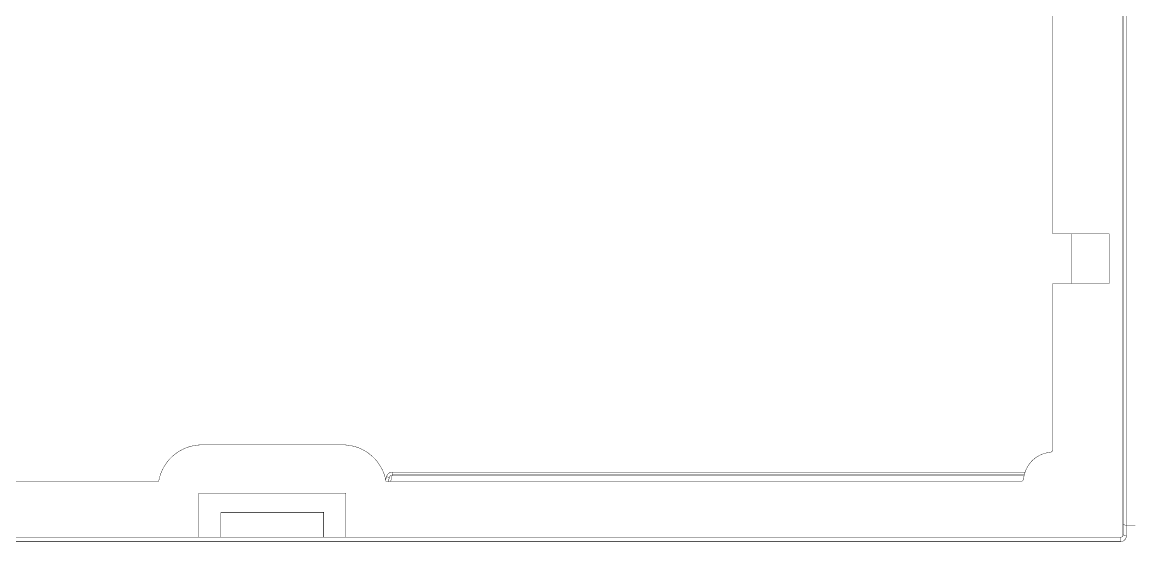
# Model space of a CAD drawing. Header units: inches. Extents: x 0 to 35.2, y -0.7 to 15.9.
# Drawn here: x 14.365 to 15.852, y 11.761 to 12.459 of the extents above; entities that cross this region are included whole.
import ezdxf

# ---------------------------------------------------------------- set-up
doc = ezdxf.new("R2010")
doc.units = ezdxf.units.IN
doc.header["$MEASUREMENT"] = 0
doc.layers.add('Dimensions', color=6, linetype='Continuous')

msp = doc.modelspace()

# ---------------------------------------------------------------- linework, layer by layer
at = {"layer": 'Dimensions', "const_width": 0.0005}
for points in [[(15.8405, 11.7681), (15.8405, 13.4324)], [(15.8425, 11.785), (15.8425, 13.4155)], [(15.8464, 11.7838), (15.8464, 13.4167)], [(15.7477, 12.1751), (15.7477, 12.4762)], [(15.7477, 12.1751), (15.8232, 12.1751)], [(15.7733, 12.1081), (15.7733, 12.1751)], [(15.8232, 12.1081), (15.8232, 12.1751)], [(15.7477, 11.8855), (15.7477, 12.1081)], [(15.7477, 12.1081), (15.8232, 12.1081)], [(14.6061, 11.8916), (14.7948, 11.8916)], [(14.2969, 11.8424), (14.5479, 11.8424)], [(14.8525, 11.8449), (14.8536, 11.8489)], [(14.853, 11.8424), (15.7046, 11.8424)], [(14.8536, 11.8489), (14.8536, 11.849)], [(14.8536, 11.8489), (14.8574, 11.8478)], [(14.8537, 11.8492), (14.8537, 11.8493)], [(14.8536, 11.8491), (14.8537, 11.8492)], [(14.8536, 11.849), (14.8536, 11.8491)], [(14.8538, 11.8495), (14.8538, 11.8496)], [(14.8537, 11.8494), (14.8538, 11.8495)], [(14.8537, 11.8493), (14.8537, 11.8494)], [(14.8539, 11.8498), (14.8539, 11.8499)], [(14.8538, 11.8497), (14.8539, 11.8498)], [(14.8538, 11.8496), (14.8538, 11.8497)], [(14.854, 11.85), (14.854, 11.8501)], [(14.8539, 11.8499), (14.854, 11.85)], [(14.8541, 11.8503), (14.8541, 11.8504)], [(14.8541, 11.8502), (14.8541, 11.8503)], [(14.854, 11.8501), (14.8541, 11.8502)], [(14.8542, 11.8505), (14.8542, 11.8505)], [(14.8541, 11.8504), (14.8542, 11.8505)], [(14.8543, 11.8506), (14.8543, 11.8507)], [(14.8542, 11.8505), (14.8543, 11.8506)], [(14.8544, 11.8508), (14.8544, 11.8509)], [(14.8543, 11.8507), (14.8544, 11.8508)], [(14.8544, 11.8509), (14.8545, 11.851)], [(14.8546, 11.8511), (14.8546, 11.8512)], [(14.8545, 11.851), (14.8546, 11.8511)], [(14.8547, 11.8513), (14.8547, 11.8514)], [(14.8546, 11.8512), (14.8547, 11.8513)], [(14.8548, 11.8515), (14.8549, 11.8515)], [(14.8547, 11.8514), (14.8548, 11.8515)], [(14.8549, 11.8515), (14.8549, 11.8516)], [(14.855, 11.8517), (14.855, 11.8518)], [(14.8549, 11.8516), (14.855, 11.8517)], [(14.855, 11.8518), (14.8551, 11.8519)], [(14.8552, 11.852), (14.8552, 11.8521)], [(14.8551, 11.8519), (14.8552, 11.852)], [(14.8552, 11.8521), (14.8553, 11.8521)], [(14.8554, 11.8522), (14.8555, 11.8523)], [(14.8553, 11.8521), (14.8554, 11.8522)], [(14.8555, 11.8523), (14.8555, 11.8524)], [(14.8555, 11.8524), (14.8556, 11.8524)], [(14.8557, 11.8525), (14.8557, 11.8526)], [(14.8556, 11.8524), (14.8557, 11.8525)], [(14.8557, 11.8526), (14.8558, 11.8527)], [(14.8558, 11.8527), (14.8559, 11.8527)], [(14.856, 11.8528), (14.8561, 11.8529)], [(14.8559, 11.8527), (14.856, 11.8528)], [(14.8559, 11.8424), (14.8574, 11.8478)], [(14.8561, 11.8529), (14.8561, 11.853)], [(14.8561, 11.8424), (14.8574, 11.8478)], [(14.8561, 11.853), (14.8562, 11.853)], [(14.8563, 11.8531), (14.8564, 11.8532)], [(14.8562, 11.853), (14.8563, 11.8531)], [(14.8564, 11.8532), (14.8565, 11.8532)], [(14.8565, 11.8532), (14.8565, 11.8533)], [(14.8565, 11.8533), (14.8566, 11.8534)], [(14.8566, 11.8534), (14.8567, 11.8534)], [(14.8567, 11.8534), (14.8568, 11.8535)], [(14.8569, 11.8535), (14.857, 11.8536)], [(14.8568, 11.8535), (14.8569, 11.8535)], [(14.857, 11.8536), (14.8571, 11.8537)], [(14.8571, 11.8537), (14.8572, 11.8537)], [(14.8572, 11.8537), (14.8572, 11.8538)], [(14.8572, 11.8538), (14.8573, 11.8538)], [(14.8573, 11.8538), (14.8574, 11.8539)], [(14.8574, 11.8539), (14.8575, 11.8539)], [(14.8575, 11.8539), (14.8576, 11.854)], [(14.8577, 11.854), (14.8578, 11.8541)], [(14.8576, 11.854), (14.8577, 11.854)], [(14.8578, 11.8541), (14.8579, 11.8541)], [(14.8579, 11.8541), (14.858, 11.8542)], [(14.858, 11.8542), (14.8581, 11.8542)], [(14.8581, 11.8542), (14.8582, 11.8543)], [(14.8582, 11.8543), (14.8583, 11.8543)], [(14.8583, 11.8543), (14.8584, 11.8543)], [(14.8584, 11.8543), (14.8585, 11.8544)], [(14.8585, 11.8544), (14.8586, 11.8544)], [(14.8586, 11.8544), (14.8587, 11.8545)], [(14.8587, 11.8545), (14.8588, 11.8545)], [(14.8588, 11.8545), (14.8589, 11.8545)], [(14.8589, 11.8545), (14.859, 11.8546)], [(14.859, 11.8546), (14.8591, 11.8546)], [(14.8591, 11.8546), (14.8592, 11.8546)], [(14.8592, 11.8546), (14.8593, 11.8546)], [(14.8593, 11.8546), (14.8594, 11.8547)], [(14.8592, 11.8424), (14.8613, 11.8511)], [(14.8594, 11.8547), (14.8595, 11.8547)], [(14.8595, 11.8547), (14.8596, 11.8547)], [(14.8596, 11.8547), (14.8597, 11.8547)], [(14.8597, 11.8547), (14.8598, 11.8548)], [(14.8598, 11.8548), (14.8599, 11.8548)], [(14.8599, 11.8548), (14.86, 11.8548)], [(14.86, 11.8548), (14.8601, 11.8548)], [(14.8601, 11.8548), (14.8602, 11.8548)], [(14.8602, 11.8548), (14.8603, 11.8549)], [(14.8603, 11.8549), (14.8604, 11.8549)], [(14.8604, 11.8549), (14.8605, 11.8549)], [(14.8605, 11.8549), (14.8606, 11.8549)], [(14.8606, 11.8549), (14.8607, 11.8549)], [(14.8607, 11.8549), (14.8608, 11.8549)], [(14.8608, 11.8549), (14.8609, 11.8549)], [(14.8609, 11.8549), (14.861, 11.8549)], [(14.861, 11.8549), (14.8611, 11.8549)], [(14.8611, 11.8549), (14.8612, 11.8549)], [(14.8612, 11.8549), (14.8613, 11.8549)], [(14.8613, 11.8511), (14.8613, 11.8549)], [(14.8613, 11.8549), (15.7104, 11.8549)], [(14.8613, 11.8511), (15.7093, 11.8511)], [(14.602, 11.8266), (14.7989, 11.8266)], [(14.602, 11.7676), (14.602, 11.8266)], [(14.7989, 11.7676), (14.7989, 11.8266)], [(14.6315, 11.7676), (14.6315, 11.801)], [(14.6315, 11.801), (14.7693, 11.801)], [(14.7693, 11.7676), (14.7693, 11.801)], [(15.8425, 11.785), (15.8425, 11.7847)], [(15.8425, 11.7715), (15.8425, 11.785)], [(15.8425, 11.7847), (15.8428, 11.7845)], [(15.8428, 11.7845), (15.8431, 11.7843)], [(15.8431, 11.7843), (15.8436, 11.7841)], [(15.8436, 11.7841), (15.8442, 11.784)], [(15.8442, 11.784), (15.8449, 11.7839)], [(15.8449, 11.7839), (15.8456, 11.7838)], [(15.8456, 11.7838), (15.8464, 11.7838)], [(15.8464, 11.7838), (15.8582, 11.7838)], [(15.8464, 11.7698), (15.8464, 11.7838)], [(12.4994, 11.7676), (15.8385, 11.7676)], [(15.8385, 11.7616), (15.8385, 11.7676)], [(12.4994, 11.7616), (15.8385, 11.7616)]]:
    msp.add_lwpolyline(points, dxfattribs=at)
at = {"layer": 'Dimensions', "const_width": 0.00025}
for points in [[(15.7476, 12.1751, 1), (15.7478, 12.1751, 1)], [(15.7476, 12.1751, 1), (15.7478, 12.1751, 1)], [(15.7732, 12.1751, 1), (15.7734, 12.1751, 1)], [(15.8231, 12.1751, 1), (15.8233, 12.1751, 1)], [(15.8231, 12.1751, 1), (15.8233, 12.1751, 1)], [(15.7476, 12.1081, 1), (15.7478, 12.1081, 1)], [(15.7476, 12.1081, 1), (15.7478, 12.1081, 1)], [(15.7732, 12.1081, 1), (15.7734, 12.1081, 1)], [(15.8231, 12.1081, 1), (15.8233, 12.1081, 1)], [(15.8231, 12.1081, 1), (15.8233, 12.1081, 1)], [(14.606, 11.8916, 1), (14.6062, 11.8916, 1)], [(14.606, 11.8916, 1), (14.6062, 11.8916, 1)], [(14.7946, 11.8916, 1), (14.7949, 11.8916, 1)], [(14.7946, 11.8916, 1), (14.7949, 11.8916, 1)], [(15.7476, 11.8855, 1), (15.7478, 11.8855, 1)], [(15.7476, 11.8855, 1), (15.7478, 11.8855, 1)], [(15.744, 11.8816, 1), (15.7442, 11.8816, 1)], [(15.744, 11.8816, 1), (15.7442, 11.8816, 1)], [(14.5478, 11.8424, 1), (14.548, 11.8424, 1)], [(14.5478, 11.8424, 1), (14.548, 11.8424, 1)], [(14.8524, 11.8449, 1), (14.8526, 11.8449, 1)], [(14.8529, 11.8424, 1), (14.8531, 11.8424, 1)], [(14.8529, 11.8424, 1), (14.8531, 11.8424, 1)], [(14.8535, 11.8489, 1), (14.8537, 11.8489, 1)], [(14.8535, 11.8489, 1), (14.8537, 11.8489, 1)], [(14.8535, 11.8489, 1), (14.8537, 11.8489, 1)], [(14.8535, 11.8492, 1), (14.8538, 11.8492, 1)], [(14.8535, 11.8492, 1), (14.8538, 11.8492, 1)], [(14.8535, 11.8491, 1), (14.8538, 11.8491, 1)], [(14.8535, 11.8491, 1), (14.8538, 11.8491, 1)], [(14.8535, 11.849, 1), (14.8537, 11.849, 1)], [(14.8535, 11.849, 1), (14.8537, 11.849, 1)], [(14.8536, 11.8495, 1), (14.8539, 11.8495, 1)], [(14.8536, 11.8495, 1), (14.8539, 11.8495, 1)], [(14.8536, 11.8494, 1), (14.8539, 11.8494, 1)], [(14.8536, 11.8494, 1), (14.8539, 11.8494, 1)], [(14.8536, 11.8493, 1), (14.8538, 11.8493, 1)], [(14.8536, 11.8493, 1), (14.8538, 11.8493, 1)], [(14.8538, 11.8498, 1), (14.854, 11.8498, 1)], [(14.8538, 11.8498, 1), (14.854, 11.8498, 1)], [(14.8537, 11.8497, 1), (14.854, 11.8497, 1)], [(14.8537, 11.8497, 1), (14.854, 11.8497, 1)], [(14.8537, 11.8496, 1), (14.8539, 11.8496, 1)], [(14.8537, 11.8496, 1), (14.8539, 11.8496, 1)], [(14.8538, 11.85, 1), (14.8541, 11.85, 1)], [(14.8538, 11.85, 1), (14.8541, 11.85, 1)], [(14.8538, 11.8499, 1), (14.854, 11.8499, 1)], [(14.8538, 11.8499, 1), (14.854, 11.8499, 1)], [(14.854, 11.8503, 1), (14.8542, 11.8503, 1)], [(14.854, 11.8503, 1), (14.8542, 11.8503, 1)], [(14.8539, 11.8502, 1), (14.8542, 11.8502, 1)], [(14.8539, 11.8502, 1), (14.8542, 11.8502, 1)], [(14.8539, 11.8501, 1), (14.8541, 11.8501, 1)], [(14.8539, 11.8501, 1), (14.8541, 11.8501, 1)], [(14.8541, 11.8505, 1), (14.8543, 11.8505, 1)], [(14.8541, 11.8505, 1), (14.8543, 11.8505, 1)], [(14.854, 11.8504, 1), (14.8543, 11.8504, 1)], [(14.854, 11.8504, 1), (14.8543, 11.8504, 1)], [(14.8542, 11.8506, 1), (14.8544, 11.8506, 1)], [(14.8542, 11.8506, 1), (14.8544, 11.8506, 1)], [(14.8541, 11.8505, 1), (14.8544, 11.8505, 1)], [(14.8541, 11.8505, 1), (14.8544, 11.8505, 1)], [(14.8543, 11.8508, 1), (14.8545, 11.8508, 1)], [(14.8543, 11.8508, 1), (14.8545, 11.8508, 1)], [(14.8542, 11.8507, 1), (14.8545, 11.8507, 1)], [(14.8542, 11.8507, 1), (14.8545, 11.8507, 1)], [(14.8543, 11.8509, 1), (14.8546, 11.8509, 1)], [(14.8543, 11.8509, 1), (14.8546, 11.8509, 1)], [(14.8544, 11.8511, 1), (14.8547, 11.8511, 1)], [(14.8544, 11.8511, 1), (14.8547, 11.8511, 1)], [(14.8544, 11.851, 1), (14.8546, 11.851, 1)], [(14.8544, 11.851, 1), (14.8546, 11.851, 1)], [(14.8545, 11.8513, 1), (14.8548, 11.8513, 1)], [(14.8545, 11.8513, 1), (14.8548, 11.8513, 1)], [(14.8545, 11.8512, 1), (14.8547, 11.8512, 1)], [(14.8545, 11.8512, 1), (14.8547, 11.8512, 1)], [(14.8547, 11.8515, 1), (14.8549, 11.8515, 1)], [(14.8547, 11.8515, 1), (14.8549, 11.8515, 1)], [(14.8546, 11.8514, 1), (14.8549, 11.8514, 1)], [(14.8546, 11.8514, 1), (14.8549, 11.8514, 1)], [(14.8547, 11.8515, 1), (14.855, 11.8515, 1)], [(14.8547, 11.8515, 1), (14.855, 11.8515, 1)], [(14.8549, 11.8517, 1), (14.8551, 11.8517, 1)], [(14.8549, 11.8517, 1), (14.8551, 11.8517, 1)], [(14.8548, 11.8516, 1), (14.855, 11.8516, 1)], [(14.8548, 11.8516, 1), (14.855, 11.8516, 1)], [(14.8549, 11.8518, 1), (14.8552, 11.8518, 1)], [(14.8549, 11.8518, 1), (14.8552, 11.8518, 1)], [(14.8551, 11.852, 1), (14.8553, 11.852, 1)], [(14.8551, 11.852, 1), (14.8553, 11.852, 1)], [(14.855, 11.8519, 1), (14.8552, 11.8519, 1)], [(14.855, 11.8519, 1), (14.8552, 11.8519, 1)], [(14.8551, 11.8521, 1), (14.8554, 11.8521, 1)], [(14.8551, 11.8521, 1), (14.8554, 11.8521, 1)], [(14.8553, 11.8522, 1), (14.8555, 11.8522, 1)], [(14.8553, 11.8522, 1), (14.8555, 11.8522, 1)], [(14.8552, 11.8521, 1), (14.8554, 11.8521, 1)], [(14.8552, 11.8521, 1), (14.8554, 11.8521, 1)], [(14.8553, 11.8523, 1), (14.8556, 11.8523, 1)], [(14.8553, 11.8523, 1), (14.8556, 11.8523, 1)], [(14.8554, 11.8524, 1), (14.8557, 11.8524, 1)], [(14.8554, 11.8524, 1), (14.8557, 11.8524, 1)], [(14.8555, 11.8525, 1), (14.8558, 11.8525, 1)], [(14.8555, 11.8525, 1), (14.8558, 11.8525, 1)], [(14.8555, 11.8524, 1), (14.8557, 11.8524, 1)], [(14.8555, 11.8524, 1), (14.8557, 11.8524, 1)], [(14.8556, 11.8526, 1), (14.8559, 11.8526, 1)], [(14.8556, 11.8526, 1), (14.8559, 11.8526, 1)], [(14.8557, 11.8527, 1), (14.8559, 11.8527, 1)], [(14.8557, 11.8527, 1), (14.8559, 11.8527, 1)], [(14.8559, 11.8528, 1), (14.8561, 11.8528, 1)], [(14.8559, 11.8528, 1), (14.8561, 11.8528, 1)], [(14.8558, 11.8527, 1), (14.856, 11.8527, 1)], [(14.8558, 11.8527, 1), (14.856, 11.8527, 1)], [(14.8558, 11.8424, 1), (14.856, 11.8424, 1)], [(14.8559, 11.8529, 1), (14.8562, 11.8529, 1)], [(14.8559, 11.8529, 1), (14.8562, 11.8529, 1)], [(14.856, 11.8424, 1), (14.8562, 11.8424, 1)], [(14.856, 11.853, 1), (14.8563, 11.853, 1)], [(14.856, 11.853, 1), (14.8563, 11.853, 1)], [(14.8562, 11.8531, 1), (14.8564, 11.8531, 1)], [(14.8561, 11.853, 1), (14.8563, 11.853, 1)], [(14.8562, 11.8531, 1), (14.8564, 11.8531, 1)], [(14.8561, 11.853, 1), (14.8563, 11.853, 1)], [(14.8563, 11.8532, 1), (14.8565, 11.8532, 1)], [(14.8563, 11.8532, 1), (14.8565, 11.8532, 1)], [(14.8563, 11.8532, 1), (14.8566, 11.8532, 1)], [(14.8563, 11.8532, 1), (14.8566, 11.8532, 1)], [(14.8564, 11.8533, 1), (14.8567, 11.8533, 1)], [(14.8564, 11.8533, 1), (14.8567, 11.8533, 1)], [(14.8565, 11.8534, 1), (14.8568, 11.8534, 1)], [(14.8565, 11.8534, 1), (14.8568, 11.8534, 1)], [(14.8566, 11.8534, 1), (14.8568, 11.8534, 1)], [(14.8566, 11.8534, 1), (14.8568, 11.8534, 1)], [(14.8568, 11.8535, 1), (14.857, 11.8535, 1)], [(14.8568, 11.8535, 1), (14.857, 11.8535, 1)], [(14.8567, 11.8535, 1), (14.8569, 11.8535, 1)], [(14.8567, 11.8535, 1), (14.8569, 11.8535, 1)], [(14.8568, 11.8536, 1), (14.8571, 11.8536, 1)], [(14.8568, 11.8536, 1), (14.8571, 11.8536, 1)], [(14.8569, 11.8537, 1), (14.8572, 11.8537, 1)], [(14.8569, 11.8537, 1), (14.8572, 11.8537, 1)], [(14.857, 11.8537, 1), (14.8573, 11.8537, 1)], [(14.857, 11.8537, 1), (14.8573, 11.8537, 1)], [(14.8571, 11.8538, 1), (14.8574, 11.8538, 1)], [(14.8571, 11.8538, 1), (14.8574, 11.8538, 1)], [(14.8572, 11.8538, 1), (14.8575, 11.8538, 1)], [(14.8572, 11.8538, 1), (14.8575, 11.8538, 1)], [(14.8573, 11.8478, 1), (14.8575, 11.8478, 1)], [(14.8573, 11.8478, 1), (14.8575, 11.8478, 1)], [(14.8573, 11.8478, 1), (14.8575, 11.8478, 1)], [(14.8573, 11.8478, 1), (14.8575, 11.8478, 1)], [(14.8573, 11.8539, 1), (14.8575, 11.8539, 1)], [(14.8573, 11.8539, 1), (14.8575, 11.8539, 1)], [(14.8574, 11.8539, 1), (14.8576, 11.8539, 1)], [(14.8574, 11.8539, 1), (14.8576, 11.8539, 1)], [(14.8576, 11.854, 1), (14.8578, 11.854, 1)], [(14.8576, 11.854, 1), (14.8578, 11.854, 1)], [(14.8575, 11.854, 1), (14.8577, 11.854, 1)], [(14.8575, 11.854, 1), (14.8577, 11.854, 1)], [(14.8577, 11.8541, 1), (14.8579, 11.8541, 1)], [(14.8577, 11.8541, 1), (14.8579, 11.8541, 1)], [(14.8578, 11.8541, 1), (14.858, 11.8541, 1)], [(14.8578, 11.8541, 1), (14.858, 11.8541, 1)], [(14.8579, 11.8542, 1), (14.8581, 11.8542, 1)], [(14.8579, 11.8542, 1), (14.8581, 11.8542, 1)], [(14.8579, 11.8542, 1), (14.8582, 11.8542, 1)], [(14.8579, 11.8542, 1), (14.8582, 11.8542, 1)], [(14.858, 11.8543, 1), (14.8583, 11.8543, 1)], [(14.858, 11.8543, 1), (14.8583, 11.8543, 1)], [(14.8581, 11.8543, 1), (14.8584, 11.8543, 1)], [(14.8581, 11.8543, 1), (14.8584, 11.8543, 1)], [(14.8582, 11.8543, 1), (14.8585, 11.8543, 1)], [(14.8582, 11.8543, 1), (14.8585, 11.8543, 1)], [(14.8583, 11.8497, 1), (14.8585, 11.8497, 1)], [(14.8583, 11.8497, 1), (14.8585, 11.8497, 1)], [(14.8583, 11.8544, 1), (14.8586, 11.8544, 1)], [(14.8583, 11.8544, 1), (14.8586, 11.8544, 1)], [(14.8584, 11.8544, 1), (14.8587, 11.8544, 1)], [(14.8584, 11.8544, 1), (14.8587, 11.8544, 1)], [(14.8585, 11.8545, 1), (14.8588, 11.8545, 1)], [(14.8585, 11.8545, 1), (14.8588, 11.8545, 1)], [(14.8586, 11.8545, 1), (14.8589, 11.8545, 1)], [(14.8586, 11.8545, 1), (14.8589, 11.8545, 1)], [(14.8587, 11.8545, 1), (14.859, 11.8545, 1)], [(14.8587, 11.8545, 1), (14.859, 11.8545, 1)], [(14.8588, 11.8546, 1), (14.8591, 11.8546, 1)], [(14.8588, 11.8546, 1), (14.8591, 11.8546, 1)], [(14.8589, 11.8546, 1), (14.8592, 11.8546, 1)], [(14.8589, 11.8546, 1), (14.8592, 11.8546, 1)], [(14.859, 11.8546, 1), (14.8593, 11.8546, 1)], [(14.859, 11.8546, 1), (14.8593, 11.8546, 1)], [(14.8591, 11.8546, 1), (14.8594, 11.8546, 1)], [(14.8591, 11.8546, 1), (14.8594, 11.8546, 1)], [(14.8591, 11.8424, 1), (14.8594, 11.8424, 1)], [(14.8592, 11.8547, 1), (14.8595, 11.8547, 1)], [(14.8592, 11.8547, 1), (14.8595, 11.8547, 1)], [(14.8593, 11.8547, 1), (14.8596, 11.8547, 1)], [(14.8593, 11.8547, 1), (14.8596, 11.8547, 1)], [(14.8594, 11.8547, 1), (14.8597, 11.8547, 1)], [(14.8594, 11.8547, 1), (14.8597, 11.8547, 1)], [(14.8595, 11.8547, 1), (14.8598, 11.8547, 1)], [(14.8595, 11.8547, 1), (14.8598, 11.8547, 1)], [(14.8596, 11.8548, 1), (14.8599, 11.8548, 1)], [(14.8596, 11.8548, 1), (14.8599, 11.8548, 1)], [(14.8597, 11.8548, 1), (14.86, 11.8548, 1)], [(14.8597, 11.8548, 1), (14.86, 11.8548, 1)], [(14.8598, 11.8548, 1), (14.8601, 11.8548, 1)], [(14.8598, 11.8548, 1), (14.8601, 11.8548, 1)], [(14.8599, 11.8548, 1), (14.8602, 11.8548, 1)], [(14.8599, 11.8548, 1), (14.8602, 11.8548, 1)], [(14.86, 11.8548, 1), (14.8603, 11.8548, 1)], [(14.86, 11.8548, 1), (14.8603, 11.8548, 1)], [(14.8601, 11.8549, 1), (14.8604, 11.8549, 1)], [(14.8601, 11.8549, 1), (14.8604, 11.8549, 1)], [(14.8601, 11.8509, 1), (14.8603, 11.8509, 1)], [(14.8601, 11.8509, 1), (14.8603, 11.8509, 1)], [(14.8602, 11.8549, 1), (14.8605, 11.8549, 1)], [(14.8602, 11.8549, 1), (14.8605, 11.8549, 1)], [(14.8604, 11.8549, 1), (14.8606, 11.8549, 1)], [(14.8604, 11.8549, 1), (14.8606, 11.8549, 1)], [(14.8605, 11.8549, 1), (14.8607, 11.8549, 1)], [(14.8605, 11.8549, 1), (14.8607, 11.8549, 1)], [(14.8606, 11.8549, 1), (14.8608, 11.8549, 1)], [(14.8606, 11.8549, 1), (14.8608, 11.8549, 1)], [(14.8607, 11.8549, 1), (14.8609, 11.8549, 1)], [(14.8607, 11.8549, 1), (14.8609, 11.8549, 1)], [(14.8608, 11.8549, 1), (14.861, 11.8549, 1)], [(14.8608, 11.8549, 1), (14.861, 11.8549, 1)], [(14.8609, 11.8549, 1), (14.8611, 11.8549, 1)], [(14.8609, 11.8549, 1), (14.8611, 11.8549, 1)], [(14.861, 11.8549, 1), (14.8612, 11.8549, 1)], [(14.861, 11.8549, 1), (14.8612, 11.8549, 1)], [(14.8611, 11.8549, 1), (14.8613, 11.8549, 1)], [(14.8611, 11.8549, 1), (14.8613, 11.8549, 1)], [(14.8612, 11.8549, 1), (14.8614, 11.8549, 1)], [(14.8612, 11.8549, 1), (14.8614, 11.8549, 1)], [(14.8612, 11.8549, 1), (14.8614, 11.8549, 1)], [(14.8612, 11.8511, 1), (14.8614, 11.8511, 1)], [(14.8612, 11.8511, 1), (14.8614, 11.8511, 1)], [(14.8612, 11.8511, 1), (14.8614, 11.8511, 1)], [(14.8612, 11.8511, 1), (14.8614, 11.8511, 1)], [(15.7044, 11.8424, 1), (15.7047, 11.8424, 1)], [(15.7044, 11.8424, 1), (15.7047, 11.8424, 1)], [(15.7084, 11.846, 1), (15.7086, 11.846, 1)], [(15.7084, 11.846, 1), (15.7086, 11.846, 1)], [(15.7092, 11.8511, 1), (15.7094, 11.8511, 1)], [(15.7102, 11.8549, 1), (15.7105, 11.8549, 1)], [(14.6019, 11.8266, 1), (14.6021, 11.8266, 1)], [(14.6019, 11.8266, 1), (14.6021, 11.8266, 1)], [(14.7987, 11.8266, 1), (14.799, 11.8266, 1)], [(14.7987, 11.8266, 1), (14.799, 11.8266, 1)], [(14.6314, 11.801, 1), (14.6317, 11.801, 1)], [(14.6314, 11.801, 1), (14.6317, 11.801, 1)], [(14.7692, 11.801, 1), (14.7695, 11.801, 1)], [(14.7692, 11.801, 1), (14.7695, 11.801, 1)], [(15.8423, 11.785, 1), (15.8426, 11.785, 1)], [(15.8423, 11.785, 1), (15.8426, 11.785, 1)], [(15.8423, 11.785, 1), (15.8426, 11.785, 1)], [(15.8424, 11.7847, 1), (15.8427, 11.7847, 1)], [(15.8424, 11.7847, 1), (15.8427, 11.7847, 1)], [(15.8426, 11.7845, 1), (15.8429, 11.7845, 1)], [(15.8426, 11.7845, 1), (15.8429, 11.7845, 1)], [(15.843, 11.7843, 1), (15.8432, 11.7843, 1)], [(15.843, 11.7843, 1), (15.8432, 11.7843, 1)], [(15.8435, 11.7841, 1), (15.8437, 11.7841, 1)], [(15.8435, 11.7841, 1), (15.8437, 11.7841, 1)], [(15.8441, 11.784, 1), (15.8443, 11.784, 1)], [(15.8441, 11.784, 1), (15.8443, 11.784, 1)], [(15.8448, 11.7839, 1), (15.845, 11.7839, 1)], [(15.8448, 11.7839, 1), (15.845, 11.7839, 1)], [(15.8455, 11.7838, 1), (15.8457, 11.7838, 1)], [(15.8455, 11.7838, 1), (15.8457, 11.7838, 1)], [(15.8463, 11.7838, 1), (15.8465, 11.7838, 1)], [(15.8463, 11.7838, 1), (15.8465, 11.7838, 1)], [(15.8463, 11.7838, 1), (15.8465, 11.7838, 1)], [(15.8463, 11.7838, 1), (15.8465, 11.7838, 1)], [(14.6019, 11.7676, 1), (14.6021, 11.7676, 1)], [(14.6314, 11.7676, 1), (14.6317, 11.7676, 1)], [(14.7692, 11.7676, 1), (14.7695, 11.7676, 1)], [(14.7987, 11.7676, 1), (14.799, 11.7676, 1)], [(15.8384, 11.7676, 1), (15.8386, 11.7676, 1)], [(15.8384, 11.7676, 1), (15.8386, 11.7676, 1)], [(15.8384, 11.7676, 1), (15.8386, 11.7676, 1)], [(15.8404, 11.7681, 1), (15.8406, 11.7681, 1)], [(15.8423, 11.7715, 1), (15.8426, 11.7715, 1)], [(15.8423, 11.7715, 1), (15.8426, 11.7715, 1)], [(15.8423, 11.7715, 1), (15.8426, 11.7715, 1)], [(15.8425, 11.771, 1), (15.8428, 11.771, 1)], [(15.8425, 11.771, 1), (15.8428, 11.771, 1)], [(15.8431, 11.7705, 1), (15.8433, 11.7705, 1)], [(15.8431, 11.7705, 1), (15.8433, 11.7705, 1)], [(15.844, 11.7701, 1), (15.8442, 11.7701, 1)], [(15.844, 11.7701, 1), (15.8442, 11.7701, 1)], [(15.8463, 11.7698, 1), (15.8465, 11.7698, 1)], [(15.8463, 11.7698, 1), (15.8465, 11.7698, 1)], [(15.8463, 11.7698, 1), (15.8465, 11.7698, 1)], [(15.8384, 11.7616, 1), (15.8386, 11.7616, 1)], [(15.8384, 11.7616, 1), (15.8386, 11.7616, 1)], [(15.8384, 11.7616, 1), (15.8386, 11.7616, 1)]]:
    msp.add_lwpolyline(points, format="xyb", close=True, dxfattribs=at)
at = {"layer": 'Dimensions', "const_width": 0.0005}
for points in [[(14.5479, 11.8424, -0.365977), (14.6061, 11.8916)], [(14.7948, 11.8916, -0.365977), (14.853, 11.8424)], [(15.7477, 11.8855, -0.387795), (15.7441, 11.8816)], [(15.7085, 11.846, -0.361838), (15.7441, 11.8816)], [(14.8574, 11.8478, -0.098771), (14.8584, 11.8497)], [(14.8584, 11.8497, -0.13648), (14.8602, 11.8509)], [(14.8602, 11.8509, -0.039905), (14.8613, 11.8511)], [(15.7085, 11.846, -0.387795), (15.7046, 11.8424)], [(15.8425, 11.7715, -0.414896), (15.8385, 11.7676)], [(15.8464, 11.7698, -0.413956), (15.8385, 11.7616)], [(15.8427, 11.771, -0.08112), (15.8425, 11.7715)], [(15.8432, 11.7705, -0.117062), (15.8427, 11.771)], [(15.8441, 11.7701, -0.054122), (15.8432, 11.7705)], [(15.8464, 11.7698, -0.069905), (15.8441, 11.7701)]]:
    msp.add_lwpolyline(points, format="xyb", dxfattribs=at)

doc.saveas('drawing.dxf')
